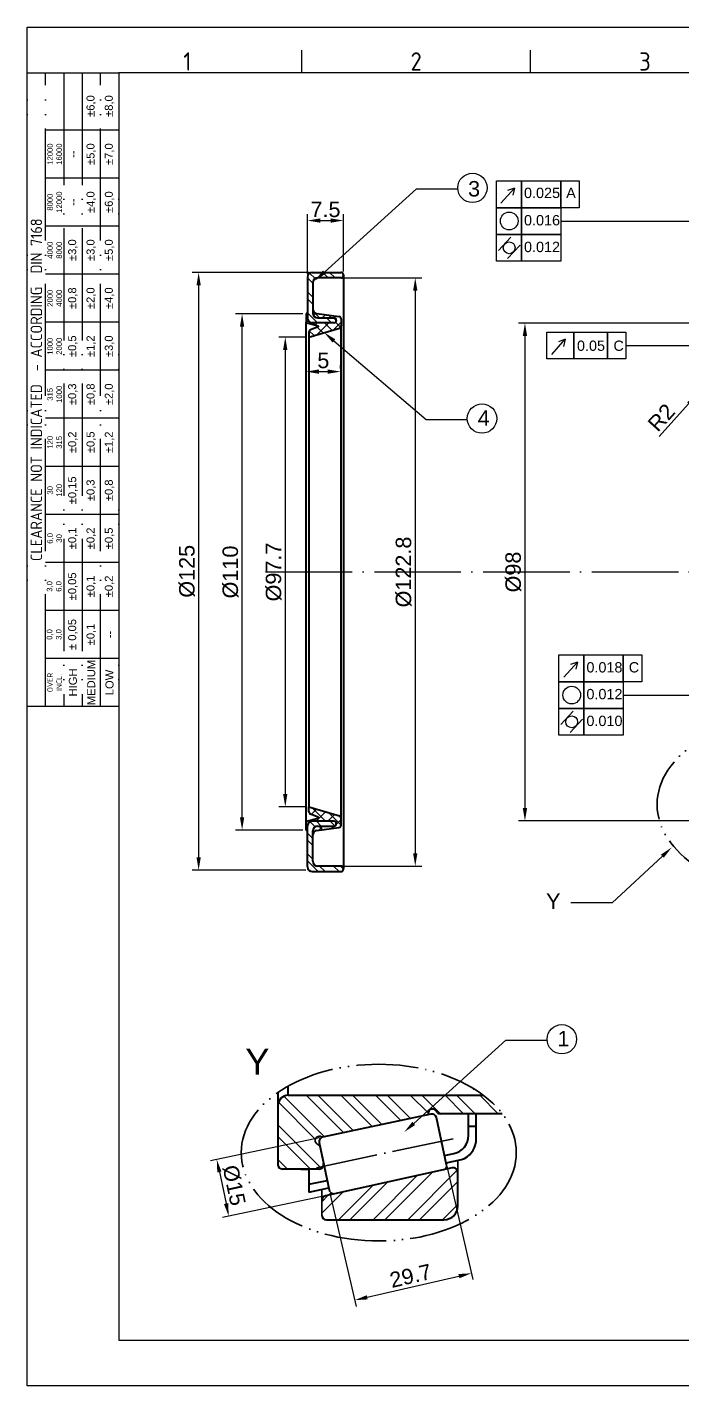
# Model space of a CAD drawing. Header units: millimetres. Extents: x 2961 to 3334, y 1131 to 1394.
# Drawn here: x 2961.5 to 3088.7, y 1130.7 to 1394.5 of the extents above; entities that cross this region are included whole.
import ezdxf
from ezdxf import colors
from ezdxf.entities.mleader import LeaderData, LeaderLine
from ezdxf.enums import TextEntityAlignment as Align
from ezdxf.math import Vec2, Vec3

# ---------------------------------------------------------------- set-up
doc = ezdxf.new("R2010")
doc.units = ezdxf.units.MM
doc.linetypes.add('ACAD_ISO04W100', pattern=[30, 24, -3, 0, -3])
doc.linetypes.add('ACAD_ISO05W100', pattern=[33, 24, -3, 0, -3, 0, -3])
for name, color, linetype, lineweight in [('AM_0', 7, 'Continuous', 40), ('AM_4', 1, 'ACAD_ISO04W100', 25), ('AM_5', 3, 'Continuous', 25), ('AM_BOR', 2, 'ACAD_ISO05W100', 35)]:
    doc.layers.add(name, color=color, linetype=linetype, lineweight=lineweight)
doc.styles.add('ACISOTS', font='isocp.shx', dxfattribs={"height": 1})
doc.styles.get("Standard").update_dxf_attribs({"font": 'arial.ttf'})
doc.dimstyles.new('ISO-25', dxfattribs={"dimtxt": 3, "dimasz": 2.5, "dimexe": 1.25, "dimexo": 0.625, "dimtad": 1, "dimtxsty": 'Standard', "dimcen": 2.5, "dimadec": 0, "dimazin": 0, "dimtfac": 1, "dimtmove": 0, "dimatfit": 3, "dimfxl": 1, "dimarcsym": 0})

# ---------------------------------------------------------------- blocks, each defined once
blk = doc.blocks.new('A3 ZTL')
for p, q in [((19.57, 280.82), (19.57, 9.78)), ((401.17, 280.82), (19.57, 280.82)), ((19.57, 9.78), (401.17, 9.78))]:
    blk.add_line(p, q)
at = {"layer": 'AM_BOR', "color": 135, "linetype": 'Continuous', "lineweight": 25}
for p, q in [((0, 0), (0, 290.61)), ((0, 290.61), (410.96, 290.61)), ((410.96, 0), (0, 0))]:
    blk.add_line(p, q, dxfattribs=at)
at = {"layer": 'AM_BOR', "color": 135, "lineweight": 25}
for p, q in [((58.71, 280.82), (58.71, 285.71)), ((107.63, 280.82), (107.63, 285.71)), ((3.91, 145.3), (3.91, 280.82)), ((7.83, 280.82), (7.83, 145.3)), ((11.74, 280.82), (11.74, 145.3)), ((15.66, 145.3), (15.66, 280.82)), ((19.57, 268.59), (3.91, 268.59)), ((19.57, 258.32), (3.91, 258.32)), ((19.57, 248.04), (3.91, 248.04)), ((19.57, 237.77), (3.91, 237.77)), ((19.57, 227.5), (3.91, 227.5)), ((19.57, 217.22), (3.91, 217.22)), ((19.57, 206.95), (3.91, 206.95)), ((19.57, 196.67), (3.91, 196.67)), ((19.57, 186.4), (3.91, 186.4)), ((19.57, 176.13), (3.91, 176.13)), ((19.57, 165.85), (3.91, 165.85)), ((19.57, 155.58), (3.91, 155.58))]:
    blk.add_line(p, q, dxfattribs=at)
blk.add_lwpolyline([(19.57, 145.3), (0, 145.3), (0, 280.82), (19.57, 280.82)], close=True, dxfattribs=at)
at = {"layer": 'AM_BOR', "color": 135, "lineweight": 25, "style": 'ACISOTS'}
for s, p in [('1', (34.25, 283.27)), ('2', (83.17, 283.27)), ('3', (132.09, 283.27))]:
    blk.add_text(s, height=3.91, dxfattribs=at).set_placement(p, align=Align.MIDDLE)
at = {"layer": 'AM_BOR', "color": 135, "lineweight": 25, "attachment_point": 5, "rotation": 90}
for s, insert, char_height, width in [('±6,0', (13.7, 273.73), 1.712, 10.274), ('±8,0', (17.61, 273.73), 1.712, 10.274), ('12000\\P16000', (5.87, 263.45), 1.174, 10.274), ('±5,0', (13.7, 263.45), 1.712, 10.274), ('±7,0', (17.61, 263.45), 1.712, 10.274), ('--', (9.78, 263.45), 1.712, 10.274), ('8000\\P12000', (5.87, 253.18), 1.174, 10.274), ('--', (9.78, 253.18), 1.712, 10.274), ('±4,0', (13.7, 253.18), 1.712, 10.274), ('±6,0', (17.61, 253.18), 1.712, 10.274), ('{\\Fisocp.shx|c0;CLEARANCE NOT INDICATED  - ACCORDING  DIN 7168}', (1.96, 213.06), 2.4462, 135.5186), ('4000\\P8000', (5.87, 242.91), 1.174, 10.274), ('±3,0', (9.78, 242.91), 1.712, 10.274), ('±3,0', (13.7, 242.91), 1.712, 10.274), ('±5,0', (17.61, 242.91), 1.712, 10.274), ('2000\\P4000', (5.87, 232.63), 1.174, 10.274), ('±0,8', (9.78, 232.63), 1.712, 10.274), ('±2,0', (13.7, 232.63), 1.712, 10.274), ('±4,0', (17.61, 232.63), 1.712, 10.274), ('1000\\P2000', (5.87, 222.36), 1.174, 10.274), ('±0,5', (9.78, 222.36), 1.712, 10.274), ('±1,2', (13.7, 222.36), 1.712, 10.274), ('±3,0', (17.61, 222.36), 1.712, 10.274), ('315\\P1000', (5.87, 212.08), 1.174, 10.274), ('±0,3', (9.78, 212.08), 1.712, 10.274), ('±0,8', (13.7, 212.08), 1.712, 10.274), ('±2,0', (17.61, 212.08), 1.712, 10.274), ('±0,2', (9.78, 201.81), 1.712, 10.274), ('±0,5', (13.7, 201.81), 1.712, 10.274), ('±1,2', (17.61, 201.81), 1.712, 10.274), ('120\\P315', (5.87, 201.81), 1.174, 10.274), ('30\\P120', (5.87, 191.54), 1.174, 10.274), ('±0,15', (9.78, 191.54), 1.712, 10.274), ('±0,3', (13.7, 191.54), 1.712, 10.274), ('±0,8', (17.61, 191.54), 1.712, 10.274), ('±0,1', (9.78, 181.26), 1.712, 10.274), ('±0,2', (13.7, 181.26), 1.712, 10.274), ('±0,5', (17.61, 181.26), 1.712, 10.274), ('6,0\\P30', (5.87, 181.26), 1.174, 10.274), ('3,0\\P6,0', (5.87, 170.99), 1.174, 10.274), ('±0,05', (9.78, 170.99), 1.712, 10.274), ('±0,1', (13.7, 170.99), 1.712, 10.274), ('±0,2', (17.61, 170.99), 1.712, 10.274), ('± 0,05', (9.78, 160.71), 1.712, 10.274), ('\\pt4.69206;±0,1', (13.7, 160.71), 1.7123, 10.274), ('0,0\\P3,0', (5.87, 160.71), 1.174, 10.274), ('--', (17.61, 160.71), 1.712, 10.274), ('MEDIUM', (13.7, 150.44), 1.712, 10.274), ('{\\Fisocp.shx|c0;OVER\\PINCL.}', (5.87, 150.44), 1.1742, 10.274), ('HIGH', (9.78, 150.44), 1.712, 10.274), ('LOW', (17.61, 150.44), 1.712, 10.274)]:
    blk.add_mtext(s, dxfattribs=dict(at, insert=insert, char_height=char_height, width=width))
blk = doc.blocks.new('*D96')
at = {"layer": 'AM_5', "color": 0, "lineweight": -2}
for p, q in [((3092.85, 1324.7), (3091.51, 1323.22)), ((3084.1, 1315.01), (3089.84, 1321.36))]:
    blk.add_line(p, q, dxfattribs=at)
at = {"layer": 'AM_5', "color": 0}
blk.add_solid([(3089.53, 1321.64), (3090.15, 1321.08), (3091.51, 1323.22)], dxfattribs=at)
at = {"layer": 'Defpoints', "color": 0}
for p in [(3092.85, 1324.7), (3091.51, 1323.22)]:
    blk.add_point(p, dxfattribs=at)
at = {"layer": 'AM_5', "color": 0, "insert": (3084.55, 1318.69), "char_height": 3, "attachment_point": 5, "rotation": 47.9137}
blk.add_mtext('R2', dxfattribs=at)
blk = doc.blocks.new('*D97')
at = {"layer": 'AM_5', "color": 0, "lineweight": -2}
for p, q in [((3091.12, 1337.02), (3056.83, 1337.02)), ((3058.08, 1334.52), (3058.08, 1242.89)), ((3091.12, 1240.39), (3056.83, 1240.39))]:
    blk.add_line(p, q, dxfattribs=at)
at = {"layer": 'AM_5', "color": 0}
for points in [[(3057.66, 1334.52), (3058.5, 1334.52), (3058.08, 1337.02)], [(3057.66, 1242.89), (3058.5, 1242.89), (3058.08, 1240.39)]]:
    blk.add_solid(points, dxfattribs=at)
at = {"layer": 'Defpoints', "color": 0}
for p in [(3091.75, 1337.02), (3058.08, 1240.39), (3091.75, 1240.39)]:
    blk.add_point(p, dxfattribs=at)
at = {"layer": 'AM_5', "color": 0, "insert": (3055.84, 1288.7), "char_height": 3, "attachment_point": 5, "rotation": 90}
blk.add_mtext('%%C98', dxfattribs=at)
blk = doc.blocks.new('*D107')
at = {"layer": 'AM_5', "color": 0, "lineweight": -2}
for p, q in [((3042.91, 1173.39), (3047.99, 1151.36)), ((3020.24, 1168.16), (3025.32, 1146.14)), ((3027.47, 1147.92), (3045.27, 1152.02))]:
    blk.add_line(p, q, dxfattribs=at)
at = {"layer": 'AM_5', "color": 0}
for points in [[(3045.18, 1152.43), (3045.36, 1151.61), (3047.71, 1152.58)], [(3027.38, 1148.32), (3027.57, 1147.51), (3025.04, 1147.35)]]:
    blk.add_solid(points, dxfattribs=at)
at = {"layer": 'Defpoints', "color": 0}
for p in [(3042.77, 1174), (3020.1, 1168.77), (3047.71, 1152.58)]:
    blk.add_point(p, dxfattribs=at)
at = {"layer": 'AM_5', "color": 0, "insert": (3035.89, 1152.07), "char_height": 3, "attachment_point": 5, "rotation": 12.9874}
blk.add_mtext('29.7', dxfattribs=at)
blk = doc.blocks.new('*D108')
at = {"layer": 'AM_5', "color": 0, "lineweight": -2}
for p, q in [((3018.22, 1178.89), (2997.06, 1174.43)), ((2998.8, 1172.24), (3000.09, 1166.11)), ((3020.55, 1167.87), (2999.38, 1163.4))]:
    blk.add_line(p, q, dxfattribs=at)
at = {"layer": 'AM_5', "color": 0}
for points in [[(2999.2, 1172.32), (2998.39, 1172.15), (2998.28, 1174.68)], [(3000.5, 1166.19), (2999.68, 1166.02), (3000.61, 1163.66)]]:
    blk.add_solid(points, dxfattribs=at)
at = {"layer": 'Defpoints', "color": 0}
for p in [(3018.83, 1179.02), (3021.16, 1168), (3000.61, 1163.66)]:
    blk.add_point(p, dxfattribs=at)
at = {"layer": 'AM_5', "color": 0, "insert": (3001.63, 1169.64), "char_height": 3, "attachment_point": 5, "rotation": 281.9136}
blk.add_mtext('%%c15', dxfattribs=at)
blk = doc.blocks.new('*D121')
at = {"layer": 'AM_5', "color": 0, "lineweight": -2}
for p, q in [((3016.2, 1346.86), (2993.52, 1346.86)), ((2994.77, 1344.36), (2994.77, 1233.32)), ((3015.54, 1230.82), (2993.52, 1230.82))]:
    blk.add_line(p, q, dxfattribs=at)
at = {"layer": 'AM_5', "color": 0}
for points in [[(2994.35, 1344.36), (2995.18, 1344.36), (2994.77, 1346.86)], [(2994.35, 1233.32), (2995.18, 1233.32), (2994.77, 1230.82)]]:
    blk.add_solid(points, dxfattribs=at)
at = {"layer": 'Defpoints', "color": 0}
for p in [(3016.82, 1346.86), (2994.77, 1230.82), (3016.16, 1230.82)]:
    blk.add_point(p, dxfattribs=at)
at = {"layer": 'AM_5', "color": 0, "insert": (2992.53, 1288.84), "char_height": 3, "attachment_point": 5, "rotation": 90}
blk.add_mtext('%%C125', dxfattribs=at)
blk = doc.blocks.new('*D122')
at = {"layer": 'AM_5', "color": 0, "lineweight": -2}
for p, q in [((3014.99, 1338.8), (3001.95, 1338.8)), ((3003.2, 1241.11), (3003.2, 1336.3)), ((3014.99, 1238.61), (3001.95, 1238.61))]:
    blk.add_line(p, q, dxfattribs=at)
at = {"layer": 'AM_5', "color": 0}
for points in [[(3002.78, 1336.3), (3003.62, 1336.3), (3003.2, 1338.8)], [(3002.78, 1241.11), (3003.62, 1241.11), (3003.2, 1238.61)]]:
    blk.add_solid(points, dxfattribs=at)
at = {"layer": 'Defpoints', "color": 0}
for p in [(3003.2, 1338.8), (3015.61, 1338.8), (3015.61, 1238.61)]:
    blk.add_point(p, dxfattribs=at)
at = {"layer": 'AM_5', "color": 0, "insert": (3000.96, 1288.7), "char_height": 3, "attachment_point": 5, "rotation": 90}
blk.add_mtext('%%C110', dxfattribs=at)
blk = doc.blocks.new('*D123')
at = {"layer": 'AM_5', "color": 0, "lineweight": -2}
for p, q in [((3023.03, 1345.79), (3038.05, 1345.79)), ((3036.8, 1343.29), (3036.8, 1234.11)), ((3023.03, 1231.61), (3038.05, 1231.61))]:
    blk.add_line(p, q, dxfattribs=at)
at = {"layer": 'AM_5', "color": 0}
for points in [[(3036.38, 1343.29), (3037.22, 1343.29), (3036.8, 1345.79)], [(3036.38, 1234.11), (3037.22, 1234.11), (3036.8, 1231.61)]]:
    blk.add_solid(points, dxfattribs=at)
at = {"layer": 'Defpoints', "color": 0}
for p in [(3022.41, 1345.79), (3022.41, 1231.61), (3036.8, 1231.61)]:
    blk.add_point(p, dxfattribs=at)
at = {"layer": 'AM_5', "color": 0, "insert": (3034.56, 1288.7), "char_height": 3, "attachment_point": 5, "rotation": 90}
blk.add_mtext('%%c122.8', dxfattribs=at)
blk = doc.blocks.new('*D124')
at = {"layer": 'AM_5', "color": 0, "lineweight": -2}
for p, q in [((3015.89, 1346.56), (3015.89, 1358.17)), ((3018.39, 1356.92), (3020.37, 1356.92)), ((3022.87, 1347.02), (3022.87, 1358.17))]:
    blk.add_line(p, q, dxfattribs=at)
at = {"layer": 'AM_5', "color": 0}
for points in [[(3018.39, 1357.34), (3018.39, 1356.5), (3015.89, 1356.92)], [(3020.37, 1357.34), (3020.37, 1356.5), (3022.87, 1356.92)]]:
    blk.add_solid(points, dxfattribs=at)
at = {"layer": 'Defpoints', "color": 0}
for p in [(3022.87, 1356.92), (3015.89, 1345.93), (3022.87, 1346.4)]:
    blk.add_point(p, dxfattribs=at)
at = {"layer": 'AM_5', "color": 0, "insert": (3019.38, 1359.07), "char_height": 3, "attachment_point": 5}
blk.add_mtext('7.5', dxfattribs=at)
blk = doc.blocks.new('*D125')
at = {"layer": 'AM_5', "color": 0, "lineweight": -2}
for p, q in [((3015.61, 1328.23), (3015.61, 1328.85)), ((3018.11, 1327.6), (3019.81, 1327.6)), ((3022.31, 1328.23), (3022.31, 1328.85))]:
    blk.add_line(p, q, dxfattribs=at)
at = {"layer": 'AM_5', "color": 0}
for points in [[(3018.11, 1328.02), (3018.11, 1327.18), (3015.61, 1327.6)], [(3019.81, 1328.02), (3019.81, 1327.18), (3022.31, 1327.6)]]:
    blk.add_solid(points, dxfattribs=at)
at = {"layer": 'Defpoints', "color": 0}
for p in [(3015.61, 1327.6), (3022.31, 1327.6), (3022.31, 1327.6)]:
    blk.add_point(p, dxfattribs=at)
at = {"layer": 'AM_5', "color": 0, "insert": (3018.96, 1329.75), "char_height": 3, "attachment_point": 5}
blk.add_mtext('5', dxfattribs=at)
blk = doc.blocks.new('*D126')
at = {"layer": 'AM_5', "color": 0, "lineweight": -2}
for p, q in [((3015.55, 1334.3), (3010.33, 1334.3)), ((3011.58, 1331.8), (3011.58, 1245.61)), ((3015.55, 1243.11), (3010.33, 1243.11))]:
    blk.add_line(p, q, dxfattribs=at)
at = {"layer": 'AM_5', "color": 0}
for points in [[(3011.16, 1331.8), (3011.99, 1331.8), (3011.58, 1334.3)], [(3011.16, 1245.61), (3011.99, 1245.61), (3011.58, 1243.11)]]:
    blk.add_solid(points, dxfattribs=at)
at = {"layer": 'Defpoints', "color": 0}
for p in [(3016.17, 1334.3), (3011.58, 1243.11), (3016.17, 1243.11)]:
    blk.add_point(p, dxfattribs=at)
at = {"layer": 'AM_5', "color": 0, "insert": (3009.34, 1288.7), "char_height": 3, "attachment_point": 5, "rotation": 90}
blk.add_mtext('%%C97.7', dxfattribs=at)

msp = doc.modelspace()

# ---------------------------------------------------------------- hatches: boundary and pattern name
at = {"layer": 'AM_5'}
h = msp.add_hatch(dxfattribs=at)
h.set_pattern_fill('ANSI32', color=256, scale=0.3, angle=90, style=0)
h.set_pattern_definition([(135, (0, 5.3358), (-2.0205576, -2.0205576), []), (135, (8e-17, 6.683), (-2.0205576, -2.0205576), [])])
h.paths.add_polyline_path([(3015.891, 1231.474, 0.4142136), (3016.822, 1230.543), (3022.405, 1230.543, 0.4142136), (3022.87, 1231.008, 0.5215757), (3022.405, 1231.613), (3017.845, 1231.613, -0.4142136), (3016.915, 1232.544), (3016.915, 1238.453, -0.4142136), (3017.845, 1239.383), (3021.009, 1239.383, 0.4142136), (3021.474, 1239.849, 0.4231619), (3021.009, 1240.328), (3016.822, 1240.328, 0.4142136), (3015.891, 1239.397)])
h.paths.add_polyline_path([(3017.845, 1345.793), (3022.405, 1345.793, 0.4142136), (3022.87, 1346.258, 0.5215757), (3022.405, 1346.863), (3016.822, 1346.863, 0.4142136), (3015.891, 1345.933), (3015.891, 1338.009, 0.4142136), (3016.822, 1337.078), (3021.009, 1337.078, 0.4142136), (3021.474, 1337.544, 0.4231619), (3021.009, 1338.023), (3017.845, 1338.023, -0.4142136), (3016.915, 1338.953), (3016.915, 1344.862, -0.4142136)])
h = msp.add_hatch(dxfattribs=at)
h.set_pattern_fill('ANSI37', color=256, scale=0.5, angle=90, style=0)
h.set_pattern_definition([(135, (0, 5.3358), (-1.122532, -1.122532), []), (225, (0, 5.3358), (1.122532, -1.122532), [])])
h.paths.add_polyline_path([(3022.405, 1336.508), (3022.405, 1337.846, 0.3776466), (3021.998, 1338.307), (3017.728, 1338.85, -0.3776466), (3016.915, 1339.773), (3016.915, 1338.953, 0.4142136), (3017.845, 1338.023), (3021.009, 1338.023, -0.4142136), (3021.474, 1337.558), (3021.474, 1337.544, -0.4142136), (3021.009, 1337.078), (3016.822, 1337.078, -0.4142136), (3015.891, 1338.009), (3015.891, 1339.079, -0.4142136), (3015.612, 1338.8), (3015.612, 1337.151, 0.3433311), (3015.682, 1337.061), (3017.939, 1336.489, -0.7270635), (3017.951, 1336.313), (3016.463, 1335.72, 0.3070784), (3016.17, 1335.288), (3016.17, 1334.301), (3022.073, 1336.063, 0.3315862)])
h.paths.add_polyline_path([(3022.073, 1241.344), (3016.17, 1243.106), (3016.17, 1242.118, 0.3070784), (3016.463, 1241.686), (3017.951, 1241.094, -0.7270635), (3017.939, 1240.917), (3015.682, 1240.346, 0.3433311), (3015.612, 1240.256), (3015.612, 1238.606, -0.4142136), (3015.891, 1238.327), (3015.891, 1239.397, -0.4142136), (3016.822, 1240.328), (3021.009, 1240.328, -0.4142136), (3021.474, 1239.863), (3021.474, 1239.849, -0.4142136), (3021.009, 1239.383), (3017.845, 1239.383, 0.4142136), (3016.915, 1238.453), (3016.915, 1237.633, -0.3776466), (3017.728, 1238.556), (3021.998, 1239.099, 0.3776466), (3022.405, 1239.561), (3022.405, 1240.898, 0.3315862)])
h = msp.add_hatch(dxfattribs=at)
h.set_pattern_fill('ANSI32', color=256, scale=0.5, angle=90, style=0)
edge = h.paths.add_edge_path()
edge.add_arc((3040.186, 1183.544), 0.918, 15.58173, 191.09385, ccw=False)
edge.add_arc((3041.678, 1184.447), 0.895, 227.19205, 270)
edge.add_line((3041.678, 1183.552), (3053.678, 1183.552))
edge.add_ellipse((3029.72, 1175.997), major_axis=(26.688, 0), ratio=0.6427074, start_angle=26.13591, end_angle=40.47811)
edge.add_line((3050.02, 1187.131), (3012.155, 1187.131))
edge.add_arc((3012.155, 1185.131), 2, 90, 180)
edge.add_line((3010.155, 1185.131), (3010.155, 1173.71))
edge.add_arc((3011.049, 1173.71), 0.895, 180, 270)
edge.add_line((3011.049, 1172.815), (3018.131, 1172.815))
edge.add_arc((3018.131, 1173.71), 0.895, 270, 372)
edge.add_line((3019.006, 1173.896), (3018.351, 1176.98))
edge.add_arc((3017.476, 1176.794), 0.895, 12, 60.3402)
edge.add_arc((3018.196, 1178.358), 0.834, 60.68284, 250.56552, ccw=False)
edge.add_arc((3018.897, 1179.93), 0.895, 250.90815, 270.5207)
edge.add_line((3018.905, 1179.035), (3039.285, 1183.367))
edge = h.paths.add_edge_path()
edge.add_line((3133.996, 1183.379), (3130.996, 1185.937))
edge.add_line((3130.996, 1185.937), (3099.238, 1185.937))
edge.add_ellipse((3119.427, 1174.72), major_axis=(26.688, 0), ratio=0.6427074, start_angle=139.15731, end_angle=153.55561)
edge.add_line((3095.532, 1182.358), (3107.473, 1182.358))
edge.add_arc((3107.473, 1183.253), 0.895, 270, 312.80795)
edge.add_arc((3108.965, 1182.35), 0.918, -11.09385, 164.41827, ccw=False)
edge.add_line((3109.866, 1182.173), (3130.246, 1177.841))
edge.add_arc((3130.254, 1178.736), 0.895, 269.4793, 289.09185)
edge.add_arc((3130.955, 1177.164), 0.834, -70.56552, 119.31716, ccw=False)
edge.add_arc((3131.675, 1175.6), 0.895, 119.6598, 168)
edge.add_line((3130.8, 1175.786), (3130.144, 1172.702))
edge.add_arc((3131.02, 1172.516), 0.895, 168, 270)
edge.add_line((3131.02, 1171.621), (3144.101, 1171.621))
edge.add_arc((3144.101, 1172.516), 0.895, 270, 360)
edge.add_line((3144.996, 1172.516), (3144.996, 1175.687))
edge.add_line((3144.996, 1175.687), (3144.496, 1176.187))
edge.add_line((3144.496, 1176.187), (3141.996, 1176.187))
edge.add_arc((3141.996, 1178.187), 2, 180, 270, ccw=False)
edge.add_line((3139.996, 1178.187), (3139.996, 1179.937))
edge.add_line((3139.996, 1179.937), (3135.364, 1181.481))
edge.add_arc((3135.996, 1183.379), 2, 180, 251.56505, ccw=False)
h = msp.add_hatch(dxfattribs=at)
h.set_pattern_fill('ANSI32', color=256, scale=0.5, style=0)
h.paths.add_polyline_path([(3105.189, 1171.829, 0.4792589), (3104.101, 1170.955), (3104.101, 1164.463, 0.4142136), (3106.786, 1161.779), (3129.601, 1161.779, 0.4142136), (3130.496, 1162.674), (3130.496, 1165.534, 0.3520284), (3129.794, 1166.408)])
h.paths.add_polyline_path([(3045.049, 1172.149, 0.4792589), (3043.962, 1173.023), (3042.273, 1172.651, -0.0345365), (3042.162, 1172.627), (3019.357, 1167.602, 0.3520284), (3018.655, 1166.728), (3018.655, 1163.868, 0.4142136), (3019.549, 1162.973), (3042.365, 1162.973, 0.4142136), (3045.049, 1165.658)])

# ---------------------------------------------------------------- linework, layer by layer
at = {"layer": 'AM_0'}
for p, q in [((3015.891, 1345.933), (3015.891, 1338.009)), ((3016.822, 1346.863), (3022.405, 1346.863)), ((3022.405, 1345.793), (3017.845, 1345.793)), ((3022.87, 1346.398), (3022.87, 1346.258)), ((3022.87, 1346.258), (3022.87, 1231.148)), ((3016.915, 1344.862), (3016.915, 1338.953)), ((3015.612, 1338.8), (3015.612, 1337.151)), ((3015.612, 1338.8), (3015.612, 1338.8)), ((3015.612, 1240.256), (3015.612, 1337.151)), ((3017.728, 1338.85), (3021.998, 1338.307)), ((3017.845, 1338.023), (3021.009, 1338.023)), ((3021.474, 1337.558), (3021.474, 1337.544)), ((3022.405, 1337.846), (3022.405, 1336.508)), ((3015.682, 1337.061), (3017.939, 1336.489)), ((3016.17, 1334.301), (3022.073, 1336.063)), ((3016.17, 1335.288), (3016.17, 1334.301)), ((3017.951, 1336.313), (3016.463, 1335.72)), ((3021.009, 1337.078), (3016.822, 1337.078)), ((3022.405, 1240.898), (3022.405, 1336.508)), ((3016.17, 1334.301), (3016.17, 1243.106)), ((3016.17, 1242.118), (3016.17, 1243.106)), ((3016.17, 1243.106), (3022.073, 1241.344)), ((3015.612, 1238.606), (3015.612, 1240.256)), ((3015.682, 1240.346), (3017.939, 1240.917)), ((3017.951, 1241.094), (3016.463, 1241.686)), ((3021.009, 1240.328), (3016.822, 1240.328)), ((3021.474, 1239.849), (3021.474, 1239.863)), ((3022.405, 1239.561), (3022.405, 1240.898)), ((3015.612, 1238.606), (3015.612, 1238.606)), ((3015.891, 1231.474), (3015.891, 1239.397)), ((3016.915, 1232.544), (3016.915, 1238.453)), ((3017.728, 1238.556), (3021.998, 1239.099)), ((3017.845, 1239.383), (3021.009, 1239.383)), ((3022.405, 1231.613), (3017.845, 1231.613)), ((3016.822, 1230.543), (3022.405, 1230.543)), ((3022.87, 1231.008), (3022.87, 1231.148)), ((3012.155, 1187.131), (3012.155, 1188.91)), ((3047.149, 1179.341), (3047.149, 1183.552)), ((3048.628, 1178.142), (3048.628, 1183.552)), ((3047.149, 1181.162), (3048.628, 1181.162)), ((3042.46, 1175.446), (3044.314, 1175.84)), ((3042.768, 1173.998), (3045.794, 1174.641)), ((3014.59, 1172.815), (3015.932, 1172.815)), ((3015.261, 1172.815), (3016.156, 1172.815)), ((3016.156, 1172.815), (3016.156, 1168.342)), ((3016.156, 1169.855), (3019.705, 1170.61)), ((3016.156, 1168.342), (3020.013, 1169.162))]:
    msp.add_line(p, q, dxfattribs=at)
at = {"layer": 'AM_0', "lineweight": 40}
for p, q in [((3010.155, 1187.662), (3010.155, 1173.71)), ((3012.155, 1187.131), (3050.02, 1187.131)), ((3039.836, 1183.485), (3018.832, 1179.02)), ((3042.851, 1173.606), (3040.898, 1182.795)), ((3053.678, 1183.552), (3041.678, 1183.552)), ((3018.143, 1177.959), (3020.096, 1168.769)), ((3018.131, 1172.815), (3011.049, 1172.815)), ((3043.962, 1173.023), (3019.357, 1167.602)), ((3045.049, 1165.658), (3045.049, 1172.149)), ((3019.549, 1162.973), (3042.365, 1162.973))]:
    msp.add_line(p, q, dxfattribs=at)
at = {"layer": 'AM_0', "lineweight": 35}
for p, q in [((3019.006, 1173.896), (3018.351, 1176.98)), ((3045.049, 1172.149), (3045.049, 1174.483)), ((3018.655, 1166.728), (3018.655, 1168.873)), ((3018.655, 1163.868), (3018.655, 1166.728))]:
    msp.add_line(p, q, dxfattribs=at)
at = {"layer": 'AM_0'}
for centre, radius, start, end in [((3016.822, 1345.933), 0.931, 90, 180), ((3017.845, 1344.862), 0.931, 90, 180), ((3022.405, 1346.398), 0.465, 0, 90), ((3022.405, 1346.258), 0.465, 270, 0), ((3017.845, 1339.773), 0.931, 180, 262.75549), ((3015.612, 1339.079), 0.279, 270, 0), ((3015.705, 1337.151), 0.0931, 180, 255.79576), ((3016.822, 1338.009), 0.931, 180, 270), ((3017.845, 1338.953), 0.931, 180, 270), ((3021.009, 1337.558), 0.465, 0, 90), ((3021.009, 1337.544), 0.465, 270, 0), ((3021.94, 1337.846), 0.465, 0, 82.75549), ((3016.636, 1335.288), 0.465, 111.71763, 180), ((3017.916, 1336.399), 0.0931, 291.71763, 75.79576), ((3021.94, 1336.508), 0.465, 286.62076, 0), ((3015.705, 1240.256), 0.0931, 104.20424, 180), ((3016.822, 1239.397), 0.931, 90, 180), ((3016.636, 1242.118), 0.465, 180, 248.28237), ((3017.916, 1241.007), 0.0931, 284.20424, 68.28237), ((3021.009, 1239.863), 0.465, 0, 90), ((3021.009, 1239.849), 0.465, 270, 0), ((3021.94, 1239.561), 0.465, 277.24451, 0), ((3021.94, 1240.898), 0.465, 0, 73.37924), ((3015.612, 1238.327), 0.279, 0, 90), ((3017.845, 1238.453), 0.931, 90, 180), ((3017.845, 1237.633), 0.931, 97.24451, 180), ((3017.845, 1232.544), 0.931, 180, 270), ((3022.405, 1231.148), 0.465, 0, 90), ((3016.822, 1231.474), 0.931, 180, 270), ((3022.405, 1231.008), 0.465, 270, 0), ((3043.57, 1179.341), 3.579, 282, 0), ((3044.307, 1178.744), 4.364, 289.92476, 352.07524)]:
    msp.add_arc(centre, radius, start, end, dxfattribs=at)
at = {"layer": 'AM_0', "lineweight": 40}
for centre, radius, start, end in [((3012.155, 1185.131), 2, 90, 180), ((3040.186, 1183.544), 0.918, 15.58173, 191.09385), ((3040.022, 1182.609), 0.895, 12, 102), ((3041.678, 1184.447), 0.895, 227.19205, 270), ((3019.018, 1178.145), 0.895, 102, 192), ((3011.049, 1173.71), 0.895, 180, 270), ((3018.131, 1173.71), 0.895, 270, 12), ((3044.155, 1172.149), 0.895, 0, 102.42594), ((3019.549, 1166.728), 0.895, 102.42594, 180), ((3019.549, 1163.868), 0.895, 180, 270), ((3042.365, 1165.658), 2.684, 270, 0)]:
    msp.add_arc(centre, radius, start, end, dxfattribs=at)
at = {"layer": 'AM_0', "lineweight": 35}
for centre, radius, start, end in [((3018.196, 1178.358), 0.834, 60.68284, 250.56552), ((3018.897, 1179.93), 0.895, 250.90815, 270.5207), ((3017.476, 1176.794), 0.895, 12, 60.3402), ((3042.04, 1173.444), 0.827, 278.46992, 11.26983), ((3021.112, 1169.052), 1.055, 195.5564, 272.45234)]:
    msp.add_arc(centre, radius, start, end, dxfattribs=at)
at = {"layer": 'AM_4', "linetype": 'ACAD_ISO04W100', "ltscale": 0.7}
msp.add_line((3007.767, 1288.703), (3313.817, 1288.703), dxfattribs=at)
at = {"layer": 'AM_4', "linetype": 'ACAD_ISO04W100', "lineweight": 35, "ltscale": 0.5}
msp.add_line((3044.124, 1178.679), (3016.87, 1172.886), dxfattribs=at)
at = {"layer": 'AM_5'}
for p, q in [((3053.427, 1360.305), (3056.056, 1363.23)), ((3056.056, 1363.23), (3054.721, 1362.767)), ((3056.056, 1363.23), (3055.738, 1361.853)), ((3065.032, 1356.817), (3093.779, 1356.817)), ((3055.334, 1353.716), (3052.922, 1351.116)), ((3054.724, 1349.549), (3057.136, 1352.149)), ((3063.271, 1330.945), (3065.899, 1333.869)), ((3065.899, 1333.869), (3064.565, 1333.407)), ((3065.899, 1333.869), (3065.581, 1332.493)), ((3077.642, 1332.657), (3090.853, 1332.657)), ((3065.629, 1268.289), (3068.257, 1271.213)), ((3068.257, 1271.213), (3066.922, 1270.751)), ((3068.257, 1271.213), (3067.939, 1269.837)), ((3077.162, 1264.8), (3097.88, 1264.8)), ((3067.465, 1261.699), (3065.053, 1259.099)), ((3066.855, 1257.532), (3069.267, 1260.132))]:
    msp.add_line(p, q, dxfattribs=at)
for points in [[(3057.382, 1359.417), (3052.537, 1359.417), (3052.537, 1364.617), (3057.382, 1364.617)], [(3057.382, 1364.617), (3065.032, 1364.617), (3065.032, 1359.417), (3057.382, 1359.417)], [(3065.032, 1364.617), (3068.604, 1364.617), (3068.604, 1359.417), (3065.032, 1359.417)], [(3052.537, 1359.417), (3057.382, 1359.417), (3057.382, 1354.217), (3052.537, 1354.217)], [(3057.382, 1359.417), (3065.032, 1359.417), (3065.032, 1354.217), (3057.382, 1354.217)], [(3052.537, 1354.217), (3057.382, 1354.217), (3057.382, 1349.017), (3052.537, 1349.017)], [(3057.382, 1354.217), (3065.032, 1354.217), (3065.032, 1349.017), (3057.382, 1349.017)], [(3062.31, 1335.257), (3067.58, 1335.257), (3067.58, 1330.057), (3062.31, 1330.057)], [(3067.58, 1335.257), (3074.07, 1335.257), (3074.07, 1330.057), (3067.58, 1330.057)], [(3074.07, 1335.257), (3077.642, 1335.257), (3077.642, 1330.057), (3074.07, 1330.057)], [(3064.667, 1272.6), (3069.513, 1272.6), (3069.513, 1267.4), (3064.667, 1267.4)], [(3069.513, 1272.6), (3077.162, 1272.6), (3077.162, 1267.4), (3069.513, 1267.4)], [(3077.162, 1272.6), (3080.735, 1272.6), (3080.735, 1267.4), (3077.162, 1267.4)], [(3064.667, 1267.4), (3069.513, 1267.4), (3069.513, 1262.2), (3064.667, 1262.2)], [(3069.513, 1267.4), (3077.162, 1267.4), (3077.162, 1262.2), (3069.513, 1262.2)], [(3064.667, 1262.2), (3069.513, 1262.2), (3069.513, 1257), (3064.667, 1257)], [(3069.513, 1262.2), (3077.162, 1262.2), (3077.162, 1257), (3069.513, 1257)]]:
    msp.add_lwpolyline(points, close=True, dxfattribs=at)
for centre, radius in [((3047.898, 1363.264), 2.851), ((3055.029, 1356.832), 1.719), ((3055.029, 1351.632), 1.147), ((3049.753, 1318.488), 2.851), ((3067.16, 1264.816), 1.719), ((3067.16, 1259.616), 1.147), ((3065.239, 1198.007), 2.851)]:
    msp.add_circle(centre, radius, dxfattribs=at)
at = {"layer": 'AM_BOR', "ltscale": 0.5}
for centre in [(3110.418, 1243.569), (3029.72, 1175.997)]:
    msp.add_ellipse(centre, major_axis=(26.688, 0), ratio=0.6427074, dxfattribs=at)

# ---------------------------------------------------------------- block references
at = {"color": 0, "lineweight": 0, "xscale": 0.9075000000000002, "yscale": 0.9075000000000002, "zscale": 0.9075000000000002}
msp.add_blockref('A3 ZTL', (2961.499, 1130.731), dxfattribs=at)

# ---------------------------------------------------------------- texts
at = {"layer": 'AM_5', "attachment_point": 1}
for s, width, insert, char_height in [('0.025', 18.23779, (3057.902, 1363.287), 2), ('A', 18.23779, (3066.085, 1363.287), 2), ('0.016', 18.23779, (3057.902, 1357.982), 2), ('0.012', 18.23779, (3057.902, 1352.799), 2), ('0.05', 18.23779, (3068.177, 1333.623), 2), ('C', 18.23779, (3075.262, 1333.623), 2), ('0.018', 18.23779, (3070.011, 1271.201), 2), ('C', 18.23779, (3078.228, 1271.201), 2), ('0.012', 18.23779, (3070.011, 1266.001), 2), ('0.010', 18.23779, (3070.011, 1260.801), 2), ('Y', 12.46166, (3003.83, 1196.15), 5)]:
    msp.add_mtext_dynamic_manual_height_columns(s, width=width, gutter_width=12.5, heights=[0], dxfattribs=dict(at, insert=insert, char_height=char_height))

# ---------------------------------------------------------------- dimensions: what is measured, and where the dimension line sits
at = {"layer": 'AM_5'}
for base, p1, p2, text, picture, middle in [((3022.87, 1356.921), (3015.891, 1345.933), (3022.87, 1346.398), '7.5', '*D124', (3019.381, 1359.072)), ((3022.313, 1327.601), (3015.612, 1327.601), (3022.313, 1327.601), '5', '*D125', (3018.962, 1329.752))]:
    dim = msp.add_linear_dim(base=base, p1=p1, p2=p2, text=text, dimstyle='ISO-25', dxfattribs=at)
    dim.commit()
    dim.dimension.update_dxf_attribs({"geometry": picture, "text_midpoint": middle})
for base, p1, p2, text, picture, middle in [((2994.768, 1230.816), (3016.822, 1346.863), (3016.164, 1230.816), '%%C125', '*D121', (2992.527, 1288.839)), ((3036.801, 1231.613), (3022.405, 1345.793), (3022.405, 1231.613), '%%c122.8', '*D123', (3034.56, 1288.703)), ((3003.201, 1338.8), (3015.612, 1238.606), (3015.612, 1338.8), '%%C110', '*D122', (3000.961, 1288.703)), ((3058.081, 1240.387), (3091.748, 1337.019), (3091.748, 1240.387), '%%C98', '*D97', (3055.84, 1288.703)), ((3011.578, 1243.106), (3016.17, 1334.301), (3016.17, 1243.106), '%%C97.7', '*D126', (3009.337, 1288.703))]:
    dim = msp.add_linear_dim(base=base, p1=p1, p2=p2, angle=90, text=text, dimstyle='ISO-25', dxfattribs=at)
    dim.commit()
    dim.dimension.update_dxf_attribs({"geometry": picture, "text_midpoint": middle})
dim = msp.add_radius_dim(center=(3092.853, 1324.703), mpoint=(3091.513, 1323.219), dimstyle='ISO-25', dxfattribs=at)
dim.commit()
dim.dimension.update_dxf_attribs({"geometry": '*D96', "text_midpoint": (3084.55, 1318.689)})
for p1, p2, distance, text, picture, middle in [((3018.832, 1179.02), (3021.157, 1167.998), -21.005, '%%c15', '*D108', (3001.635, 1169.636)), ((3020.096, 1168.769), (3042.768, 1173.998), -21.978, '29.7', '*D107', (3035.886, 1152.07))]:
    dim = msp.add_aligned_dim(p1=p1, p2=p2, distance=distance, text=text, dimstyle='ISO-25', dxfattribs=at)
    dim.commit()
    dim.dimension.update_dxf_attribs({"geometry": picture, "text_midpoint": middle})

# ---------------------------------------------------------------- leaders
ml = msp.add_multileader_mtext('Standard', dxfattribs=at)
ml.set_content('3', color=256)
ml.set_leader_properties()
ml.build(insert=Vec2(0, 0))
ml.multileader.update_dxf_attribs({"arrow_head_size": 2.5})
ctx = ml.context
ctx.base_point, ctx.char_height, ctx.arrow_head_size, ctx.plane_origin = Vec3(3045.054, 1363.066), 3, 2.5, Vec3(3017.309, 1345.244)
notes = []
notes.append((ctx, [(0, (1, 1, 0), (3037.054, 1363.066), (1, 0), 8, [(0, [(3017.309, 1345.244)], 0, [])])]))
ctx.mtext.insert, ctx.mtext.flow_direction = Vec3(3047.054, 1364.592), 5
ml = msp.add_multileader_mtext('Standard', dxfattribs=at)
ml.set_content('4', color=256)
ml.set_leader_properties()
ml.build(insert=Vec2(0, 0))
ml.multileader.update_dxf_attribs({"arrow_head_size": 2.5})
ctx = ml.context
ctx.base_point, ctx.char_height, ctx.arrow_head_size, ctx.plane_origin = Vec3(3046.909, 1318.29), 3, 2.5, Vec3(3019.122, 1335.182)
notes.append((ctx, [(0, (1, 1, 0), (3038.909, 1318.29), (1, 0), 8, [(0, [(3019.122, 1335.182)], 0, [])])]))
ctx.mtext.insert, ctx.mtext.flow_direction = Vec3(3048.909, 1320.09), 5
ml = msp.add_multileader_mtext('Standard', dxfattribs=at)
ml.set_content('Y', color=256)
ml.set_leader_properties()
ml.build(insert=Vec2(0, 0))
ml.multileader.update_dxf_attribs({"arrow_head_size": 2.5})
ctx = ml.context
ctx.base_point, ctx.char_height, ctx.arrow_head_size, ctx.plane_origin = Vec3(3060.229, 1224.511), 3, 2.5, Vec3(3086.576, 1235.247)
ctx.text_align_type = 2
notes.append((ctx, [(0, (1, 1, 0), (3074.98, 1224.511), (-1, 0), 8, [(0, [(3086.576, 1235.247)], 0, [])])]))
ctx.mtext.insert, ctx.mtext.alignment, ctx.mtext.flow_direction = Vec3(3064.98, 1226.311), 3, 5
ml = msp.add_multileader_mtext('Standard', dxfattribs=at)
ml.set_content('1', color=256)
ml.set_leader_properties()
ml.build(insert=Vec2(0, 0))
ml.multileader.update_dxf_attribs({"arrow_head_size": 2.5})
ctx = ml.context
ctx.base_point, ctx.char_height, ctx.arrow_head_size, ctx.plane_origin = Vec3(3062.395, 1197.809), 3, 2.5, Vec3(3034.65, 1179.987)
notes.append((ctx, [(0, (1, 1, 0), (3054.395, 1197.809), (1, 0), 8, [(0, [(3034.65, 1179.987)], 0, [])])]))
ctx.mtext.insert, ctx.mtext.flow_direction = Vec3(3064.395, 1199.609), 5
for ctx, leaders in notes:
    for number, flags, end, landing, length, lines in leaders:
        leader = LeaderData()
        leader.index, (leader.has_last_leader_line, leader.has_dogleg_vector, leader.attachment_direction) = number, flags
        leader.last_leader_point, leader.dogleg_vector, leader.dogleg_length = Vec3(end), Vec3(landing), length
        for number, points, colour, breaks in lines:
            line = LeaderLine()
            line.index, line.vertices, line.color, line.breaks = number, Vec3.list(points), colors.encode_raw_color(colour), breaks
            leader.lines.append(line)
        ctx.leaders.append(leader)

doc.saveas('drawing.dxf')
